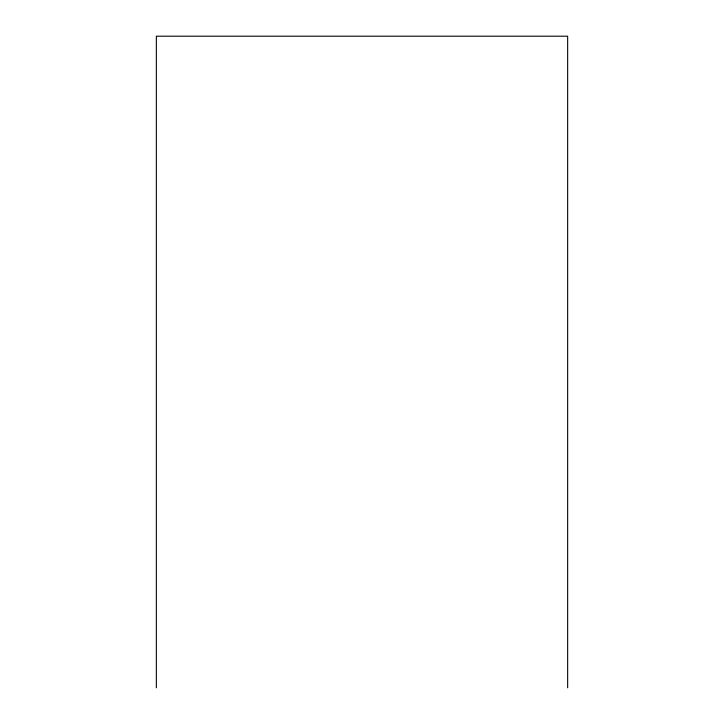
<?xml version="1.0" encoding="UTF-8"?>
<svg xmlns="http://www.w3.org/2000/svg" width="724" height="724" viewBox="0 0 724 724"><rect width="100%" height="100%" fill="white"/><g stroke="black" fill="none" stroke-linecap="round" stroke-linejoin="round"><path stroke-width="1.09" d="M567.652 687.8L567.652 36.2L156.348 36.2L156.348 687.8"/></g></svg>
